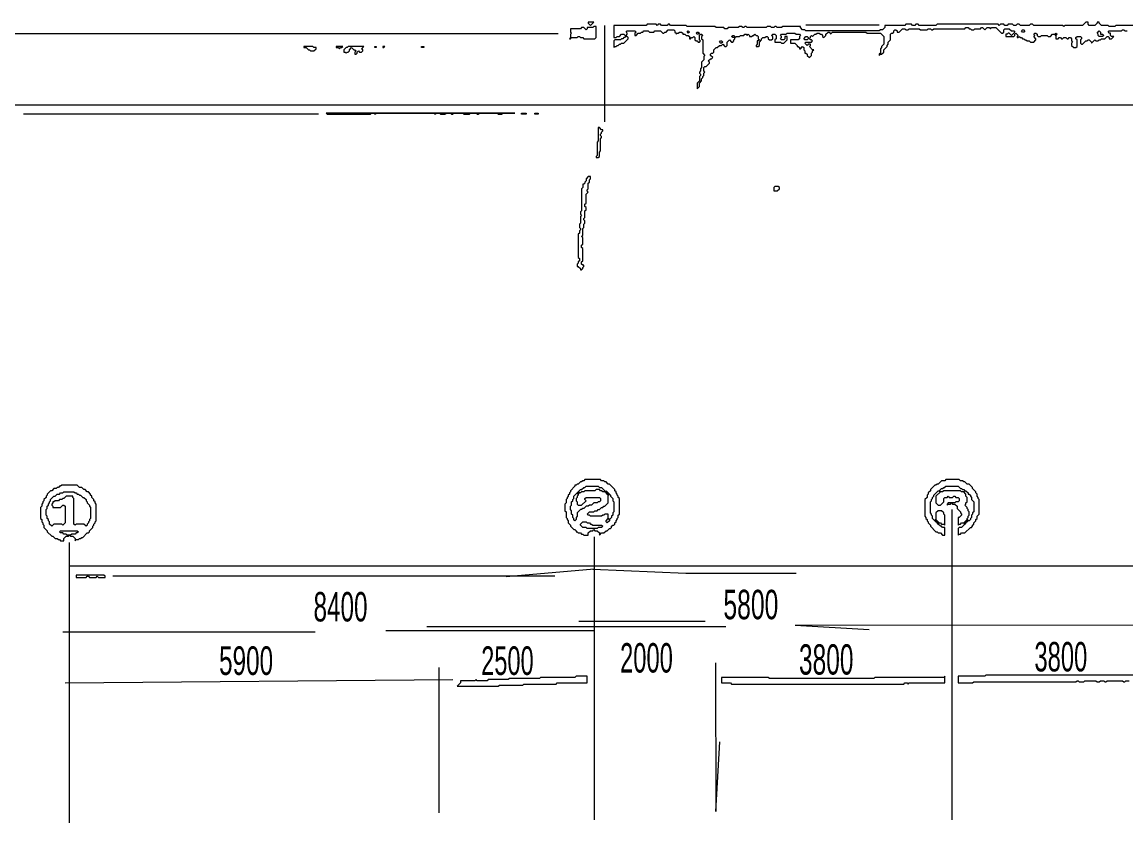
# Model space of a CAD drawing. Header units: millimetres. Extents: x 0 to 419, y 0 to 297.
# Drawn here: x 77.9 to 164.9, y 233.4 to 296.5 of the extents above; entities that cross this region are included whole.
import ezdxf

# ---------------------------------------------------------------- set-up
doc = ezdxf.new("R2010")
doc.units = ezdxf.units.MM
for name, color, linetype, lineweight in [('PAGE_001_OCR_TEXT', 6, 'CONTINUOUS', 0), ('PAGE_001_TRACE_STRAIGHT', 5, 'CONTINUOUS', 0), ('PAGE_001_TRACE_TEXT_SYMBOL', 6, 'CONTINUOUS', 0)]:
    doc.layers.add(name, color=color, linetype=linetype, lineweight=lineweight)
doc.styles.add('wqy-unicode', font='wqy-unicode')

msp = doc.modelspace()

# ---------------------------------------------------------------- linework, layer by layer
at = {"layer": 'PAGE_001_TRACE_STRAIGHT', "color": 5}
for p, q in [((123.786, 296.285), (123.786, 288.666)), ((139.681, 296.326), (145.461, 296.326)), ((65.681, 295.649), (120.15, 295.649)), ((36.506, 290.027), (374.38, 290.027)), ((77.994, 289.316), (101.236, 289.316)), ((151.169, 258.098), (151.169, 233.635)), ((122.969, 255.952), (122.969, 233.638)), ((81.581, 255.514), (81.581, 233.395)), ((81.581, 253.671), (182.429, 253.671)), ((116.035, 252.831), (122.969, 253.422)), ((122.881, 253.414), (130.197, 253.089)), ((85.035, 252.89), (119.889, 252.89)), ((130.197, 253.089), (138.893, 253.089)), ((109.79, 248.896), (133.37, 248.896)), ((121.772, 249.293), (131.728, 249.293)), ((138.833, 248.977), (208.266, 249.055)), ((138.833, 248.977), (144.673, 248.639)), ((81.094, 248.472), (100.985, 248.472)), ((106.566, 248.575), (122.969, 248.575)), ((110.743, 245.661), (110.743, 234.199)), ((132.538, 246.011), (132.571, 234.292)), ((81.284, 244.451), (111.832, 244.699)), ((132.571, 234.292), (132.882, 239.782))]:
    msp.add_line(p, q, dxfattribs=at)
at = {"layer": 'PAGE_001_TRACE_TEXT_SYMBOL', "color": 6}
for points in [[(122.954, 296.195), (122.867, 296.107), (122.429, 296.107), (122.429, 296.02), (122.341, 295.932), (122.166, 296.107), (121.991, 296.107), (121.903, 296.02), (121.115, 296.02), (121.115, 295.757), (121.203, 295.669), (121.115, 295.582), (121.115, 295.319), (121.028, 295.231), (121.115, 295.231), (121.203, 295.319), (121.641, 295.319), (121.728, 295.406), (121.816, 295.406), (121.903, 295.319), (122.079, 295.319), (122.166, 295.231), (123.042, 295.231), (123.129, 295.319), (123.129, 296.195)], [(122.516, 296.545), (122.516, 296.457), (122.692, 296.282), (122.954, 296.545)], [(156.67, 295.844), (156.758, 295.932), (156.846, 295.932), (156.933, 295.844), (156.846, 295.757), (156.758, 295.757)], [(130.311, 295.757), (130.398, 295.844), (130.486, 295.757), (130.398, 295.669)], [(131.011, 295.669), (131.099, 295.757), (131.186, 295.757), (131.274, 295.669), (131.186, 295.582), (131.099, 295.582)], [(132.85, 294.969), (132.938, 295.056), (133.025, 295.056), (133.113, 294.969), (133.025, 294.881), (132.938, 294.881)], [(133.814, 295.406), (133.901, 295.494), (133.989, 295.494), (134.076, 295.406), (133.989, 295.319), (133.901, 295.319)], [(139.681, 295.406), (139.769, 295.406), (139.856, 295.319), (139.856, 295.231), (139.769, 295.144), (139.593, 295.144), (139.506, 295.231)], [(159.298, 295.582), (159.385, 295.669), (159.473, 295.582), (159.385, 295.494)], [(162.801, 295.844), (162.888, 295.757), (162.888, 295.582), (163.063, 295.582), (163.151, 295.494), (163.063, 295.406), (162.801, 295.406), (162.713, 295.494), (162.713, 295.582), (162.626, 295.669)], [(100.097, 294.618), (100.097, 294.531), (100.273, 294.531), (100.448, 294.356), (100.535, 294.356), (100.623, 294.268), (100.886, 294.268), (101.061, 294.443), (101.061, 294.531), (100.886, 294.531), (100.798, 294.618)], [(102.637, 294.618), (102.637, 294.531), (102.812, 294.531), (102.9, 294.443), (102.987, 294.531), (103.075, 294.531), (103.163, 294.618)], [(103.6, 294.618), (103.513, 294.531), (103.425, 294.531), (103.25, 294.356), (103.25, 294.18), (103.338, 294.18), (103.425, 294.093), (103.513, 294.18), (103.6, 294.18), (103.688, 294.268), (103.688, 294.356), (103.863, 294.531), (104.038, 294.356), (104.126, 294.356), (104.213, 294.268), (104.126, 294.18), (104.126, 294.005), (104.213, 294.005), (104.301, 294.093), (104.301, 294.18), (104.389, 294.268), (104.476, 294.18), (104.651, 294.18), (104.739, 294.268), (104.739, 294.356), (104.651, 294.443), (104.826, 294.618)], [(105.702, 294.618), (105.79, 294.618), (105.79, 294.531), (105.702, 294.531)], [(106.315, 294.618), (106.315, 294.531), (106.403, 294.531), (106.49, 294.618)], [(109.38, 294.618), (109.555, 294.618), (109.555, 294.531), (109.38, 294.531)], [(101.849, 289.363), (101.937, 289.276), (105.352, 289.276), (105.439, 289.363), (105.615, 289.363), (105.702, 289.276), (105.79, 289.363), (110.344, 289.363), (110.431, 289.276), (110.519, 289.363), (110.782, 289.363), (110.869, 289.276), (111.219, 289.276), (111.307, 289.363), (111.657, 289.363), (111.745, 289.276), (111.832, 289.276), (111.92, 289.363), (112.621, 289.363), (112.708, 289.276), (113.146, 289.276), (113.234, 289.363), (113.671, 289.363), (113.759, 289.276), (113.847, 289.276), (113.934, 289.363), (115.335, 289.363), (115.423, 289.276), (115.686, 289.276), (115.773, 289.363), (116.737, 289.363)], [(117.262, 289.363), (117.612, 289.363), (117.612, 289.276), (117.262, 289.276)], [(118.313, 289.363), (118.576, 289.363), (118.576, 289.276), (118.313, 289.276)], [(123.305, 288.225), (123.305, 287.174), (123.217, 287.086), (123.217, 286.035), (123.129, 285.948), (123.129, 285.86), (123.305, 285.86), (123.392, 285.948), (123.392, 286.298), (123.48, 286.386), (123.48, 287.349), (123.567, 287.437), (123.567, 287.524), (123.48, 287.612), (123.48, 287.699), (123.567, 287.787), (123.567, 287.875), (123.655, 287.962), (123.655, 288.05), (123.567, 288.05), (123.392, 288.225)], [(137.229, 283.583), (137.141, 283.496), (137.141, 283.233), (137.404, 283.233), (137.579, 283.408), (137.579, 283.496), (137.492, 283.583)], [(121.641, 259.411), (121.728, 259.324), (121.728, 259.236), (121.641, 259.148), (121.641, 259.061), (121.553, 258.973), (121.553, 258.798), (121.641, 258.711), (121.641, 258.535), (121.728, 258.448), (121.991, 258.448), (122.341, 258.798), (122.254, 258.886), (122.254, 258.973), (122.341, 259.061), (123.392, 259.061), (123.48, 258.973), (123.48, 258.798), (123.392, 258.711), (123.305, 258.711), (123.217, 258.623), (122.954, 258.623), (122.779, 258.448), (122.604, 258.448), (122.516, 258.36), (122.341, 258.36), (122.166, 258.185), (122.079, 258.185), (121.991, 258.098), (121.903, 258.098), (121.641, 257.835), (121.641, 257.572), (121.553, 257.484), (121.553, 257.309), (121.466, 257.222), (121.378, 257.309), (121.378, 257.397), (121.29, 257.484), (121.29, 257.66), (121.203, 257.747), (121.203, 258.01), (121.115, 258.098), (121.115, 258.36), (121.203, 258.448), (121.203, 258.711), (121.29, 258.798), (121.29, 258.886), (121.378, 258.973), (121.378, 259.148)], [(121.641, 259.411), (121.728, 259.499), (121.816, 259.411), (121.728, 259.324)], [(122.254, 259.849), (122.341, 259.937), (123.305, 259.937), (123.392, 259.849), (123.567, 259.849), (123.83, 259.586), (123.743, 259.499), (123.655, 259.499), (123.567, 259.586), (123.48, 259.586), (123.392, 259.674), (123.129, 259.674), (123.042, 259.586), (122.254, 259.586), (122.166, 259.499), (121.991, 259.499), (121.903, 259.411), (121.816, 259.411), (121.728, 259.499), (121.903, 259.674), (121.991, 259.674), (122.166, 259.849)], [(123.83, 259.499), (123.918, 259.586), (124.005, 259.499), (123.918, 259.411)], [(123.918, 259.411), (124.005, 259.499), (124.093, 259.411), (124.005, 259.324)], [(124.005, 259.324), (124.093, 259.411), (124.18, 259.324), (124.093, 259.236)], [(150.628, 259.849), (150.715, 259.937), (151.679, 259.937), (151.854, 259.762), (151.941, 259.762), (152.029, 259.674), (152.117, 259.674), (152.204, 259.586), (152.117, 259.499), (151.941, 259.499), (151.854, 259.586), (150.54, 259.586), (150.453, 259.499), (150.278, 259.499), (150.19, 259.586), (150.365, 259.762), (150.453, 259.762), (150.54, 259.849)], [(152.117, 259.499), (152.204, 259.586), (152.292, 259.586), (152.467, 259.411), (152.467, 259.324), (152.554, 259.324), (152.642, 259.236), (152.642, 259.148), (152.73, 259.061), (152.73, 258.886), (152.905, 258.711), (152.905, 257.922), (152.817, 257.835), (152.817, 257.747), (152.73, 257.66), (152.73, 257.484), (152.642, 257.397), (152.642, 257.309), (152.554, 257.222), (152.467, 257.222), (152.379, 257.309), (152.379, 257.397), (152.467, 257.484), (152.467, 257.572), (152.554, 257.66), (152.554, 257.922), (152.467, 258.01), (152.467, 258.098), (152.379, 258.185), (152.379, 258.273), (152.204, 258.448), (152.292, 258.535), (152.292, 258.623), (152.379, 258.711), (152.379, 259.061), (152.292, 259.148), (152.292, 259.324)], [(124.093, 259.236), (124.18, 259.324), (124.268, 259.236), (124.268, 259.148), (124.443, 258.973), (124.443, 258.798), (124.531, 258.711), (124.531, 257.922), (124.443, 257.835), (124.443, 257.66), (124.356, 257.572), (124.356, 257.484), (124.18, 257.309), (124.093, 257.397), (124.093, 257.747), (123.83, 257.747), (123.743, 257.66), (123.655, 257.66), (123.567, 257.572), (122.692, 257.572), (122.604, 257.66), (122.516, 257.66), (122.429, 257.747), (122.604, 257.922), (122.954, 257.922), (123.042, 258.01), (123.217, 258.01), (123.305, 258.098), (123.392, 258.098), (123.567, 258.273), (123.655, 258.273), (123.743, 258.36), (123.83, 258.36), (124.093, 258.623)], [(122.079, 257.134), (122.341, 257.134), (122.429, 257.047), (122.604, 257.047), (122.692, 256.959), (122.779, 256.959), (122.867, 256.871), (123.567, 256.871), (123.655, 256.784), (123.567, 256.696), (123.305, 256.696), (123.217, 256.609), (122.429, 256.609), (122.341, 256.696), (122.079, 256.696), (121.903, 256.871), (121.903, 256.959)], [(124.093, 257.397), (124.18, 257.309), (124.18, 257.222), (124.005, 257.047), (123.918, 257.134), (123.918, 257.222)], [(149.84, 257.222), (149.927, 257.309), (150.015, 257.222), (149.927, 257.134)], [(149.927, 257.134), (150.015, 257.222), (150.102, 257.134), (150.015, 257.047)], [(150.015, 257.047), (150.102, 257.134), (150.19, 257.047), (150.102, 256.959)], [(152.117, 257.047), (152.204, 257.134), (152.292, 257.047), (152.204, 256.959)], [(152.204, 257.134), (152.292, 257.222), (152.379, 257.134), (152.292, 257.047)], [(152.292, 257.222), (152.379, 257.309), (152.467, 257.222), (152.379, 257.134)], [(80.831, 256.346), (80.919, 256.433), (82.232, 256.433), (82.32, 256.346), (82.232, 256.258), (82.145, 256.258), (82.057, 256.171), (81.794, 256.171), (81.707, 256.083), (81.444, 256.083), (81.357, 256.171), (81.181, 256.171), (81.094, 256.258), (80.919, 256.258)], [(82.145, 252.93), (82.145, 252.755), (82.933, 252.755), (83.02, 252.843), (83.108, 252.843), (83.196, 252.755), (83.721, 252.755), (83.809, 252.843), (83.896, 252.755), (84.422, 252.755), (84.422, 252.843), (84.334, 252.93)], [(121.553, 244.961), (121.466, 244.873), (118.751, 244.873), (118.663, 244.785), (116.299, 244.785), (116.211, 244.698), (114.635, 244.698), (114.547, 244.61), (113.759, 244.61), (113.671, 244.698), (113.584, 244.61), (112.445, 244.61), (112.445, 244.435), (112.183, 244.172), (115.423, 244.172), (115.511, 244.26), (117.35, 244.26), (117.437, 244.347), (119.977, 244.347), (120.064, 244.435), (122.429, 244.435), (122.429, 244.961)], [(150.628, 244.961), (150.54, 244.873), (145.111, 244.873), (145.023, 244.785), (136.791, 244.785), (136.704, 244.873), (133.025, 244.873), (133.025, 244.435), (133.726, 244.435), (133.814, 244.347), (147.388, 244.347), (147.475, 244.435), (147.65, 244.435), (147.738, 244.347), (147.825, 244.435), (150.628, 244.435)]]:
    msp.add_lwpolyline(points, close=True, dxfattribs=at)
for points in [[(133.201, 296.107), (132.588, 296.107), (132.5, 296.195), (130.311, 296.195), (130.223, 296.282), (128.997, 296.282), (128.909, 296.37), (128.822, 296.37), (128.734, 296.282), (128.296, 296.282), (128.209, 296.37), (128.034, 296.37), (127.946, 296.282), (127.859, 296.37), (127.158, 296.37), (127.07, 296.282), (124.531, 296.282), (124.531, 295.319), (124.706, 295.319), (124.793, 295.406), (124.969, 295.406), (125.144, 295.582), (125.319, 295.582), (125.494, 295.406), (125.406, 295.319), (125.319, 295.319), (125.231, 295.231), (125.144, 295.231), (125.056, 295.144), (124.618, 295.144), (124.531, 295.056), (124.531, 294.531), (124.618, 294.618), (124.706, 294.618), (124.793, 294.706), (124.881, 294.706), (124.969, 294.793), (125.056, 294.793), (125.144, 294.881), (125.319, 294.881), (125.669, 295.231), (125.669, 295.319), (125.494, 295.494), (125.582, 295.582), (125.582, 295.669), (125.494, 295.757), (125.582, 295.844), (126.195, 295.844), (126.282, 295.757), (126.195, 295.669), (126.195, 295.494), (126.282, 295.494), (126.457, 295.669), (126.632, 295.669), (126.72, 295.757), (126.808, 295.757), (126.895, 295.844), (127.245, 295.844), (127.333, 295.757), (127.683, 295.757), (127.771, 295.844), (128.209, 295.844), (128.384, 295.669), (128.472, 295.669)], [(128.472, 295.669), (128.559, 295.757), (128.647, 295.757), (128.822, 295.932), (129.26, 295.932), (129.347, 295.844), (129.347, 295.757), (129.435, 295.669), (129.435, 295.582), (129.522, 295.669), (129.61, 295.669), (129.698, 295.757), (129.873, 295.757), (129.96, 295.669), (129.96, 295.582), (130.135, 295.582), (130.223, 295.494), (130.398, 295.494), (130.486, 295.406), (130.486, 295.231), (130.573, 295.231), (130.661, 295.319), (130.748, 295.319), (130.836, 295.406), (130.924, 295.319), (130.924, 295.144), (131.011, 295.056), (131.099, 295.056), (131.186, 294.969), (131.274, 294.969), (131.361, 295.056), (131.274, 295.144), (131.274, 295.494), (131.361, 295.582), (131.449, 295.582), (131.537, 295.494), (131.449, 295.406), (131.449, 295.231), (131.537, 295.144), (131.537, 294.093), (131.712, 293.918), (131.624, 293.83), (131.624, 293.567), (131.449, 293.392), (131.449, 292.954), (131.361, 292.867), (131.361, 292.692), (131.274, 292.604), (131.274, 292.516), (131.361, 292.429), (131.361, 292.341), (131.274, 292.254), (131.274, 291.903), (131.099, 291.728), (131.099, 291.29), (131.274, 291.465), (131.274, 291.728), (131.449, 291.903), (131.449, 292.078), (131.537, 292.166), (131.537, 292.254), (131.624, 292.341), (131.624, 292.516), (131.712, 292.604)], [(161.75, 296.545), (161.487, 296.282), (160.086, 296.282), (159.998, 296.195), (159.911, 296.282), (157.634, 296.282), (157.546, 296.37), (157.371, 296.37), (157.283, 296.282), (156.583, 296.282), (156.495, 296.37), (156.32, 296.37), (156.233, 296.282), (156.057, 296.282), (155.97, 296.37), (155.62, 296.37), (155.532, 296.282), (155.357, 296.282), (155.269, 296.37), (155.007, 296.37), (154.919, 296.282), (154.831, 296.37), (150.015, 296.37), (149.927, 296.282), (148.614, 296.282), (148.526, 296.37), (148.351, 296.37), (148.263, 296.282), (148.088, 296.282), (148.001, 296.37), (147.563, 296.37), (147.475, 296.282), (145.899, 296.282), (145.899, 296.107), (145.724, 295.932), (145.549, 295.932), (145.461, 295.844), (139.681, 295.844), (139.593, 295.932), (139.418, 295.932), (139.243, 296.107), (139.243, 296.195), (137.842, 296.195), (137.754, 296.107), (137.404, 296.107), (137.317, 296.195), (137.229, 296.195), (137.141, 296.107), (136.966, 296.107), (136.879, 296.195), (136.616, 296.195), (136.528, 296.107), (135.04, 296.107), (134.952, 296.195), (134.864, 296.195), (134.777, 296.107), (134.689, 296.107), (134.602, 296.195), (134.427, 296.195), (134.339, 296.107), (133.551, 296.107), (133.463, 296.02), (133.288, 296.02), (133.201, 296.107)], [(139.944, 294.618), (140.031, 294.706), (140.031, 294.793), (139.856, 294.793), (139.769, 294.706), (139.593, 294.881), (139.681, 294.969), (140.119, 294.969), (140.206, 295.056), (140.119, 295.144), (140.031, 295.144), (139.944, 295.231), (140.031, 295.319), (140.031, 295.406), (140.119, 295.494), (140.206, 295.406), (140.382, 295.582), (140.469, 295.582), (140.557, 295.669), (140.732, 295.669), (140.82, 295.582), (140.907, 295.582), (140.995, 295.494), (140.995, 295.406), (141.082, 295.319), (141.257, 295.494), (141.257, 295.582), (141.433, 295.757), (141.52, 295.757), (141.608, 295.669), (141.608, 295.582), (141.783, 295.757), (144.41, 295.757), (144.498, 295.669), (145.549, 295.669), (145.811, 295.406), (145.811, 294.793), (145.636, 294.618), (145.636, 294.531), (145.549, 294.443), (145.549, 294.093), (145.461, 294.005), (145.461, 293.918), (145.549, 294.005), (145.636, 294.005), (145.811, 294.18), (145.811, 294.356), (146.074, 294.618), (146.074, 294.706), (146.162, 294.793), (146.162, 294.969), (146.337, 295.144), (146.337, 295.582), (146.424, 295.669), (146.512, 295.669), (146.599, 295.757), (146.599, 295.844), (146.687, 295.932), (146.775, 295.932), (146.862, 295.844), (146.862, 295.757), (147.037, 295.757), (147.3, 296.02), (147.475, 296.02)], [(147.475, 296.02), (147.563, 295.932), (147.738, 295.932), (147.825, 296.02), (148.614, 296.02), (148.701, 295.932), (149.227, 295.932), (149.314, 296.02), (149.489, 296.02), (149.577, 295.932), (149.665, 295.932), (149.752, 296.02), (152.204, 296.02), (152.292, 296.107), (152.467, 296.107), (152.554, 296.02), (152.642, 296.02), (152.73, 295.932), (152.905, 295.932), (152.992, 296.02), (153.43, 296.02), (153.518, 296.107), (153.605, 296.107), (153.781, 295.932), (153.956, 296.107), (154.131, 296.107), (154.218, 296.02), (154.306, 296.107), (154.656, 296.107), (155.094, 295.669), (155.182, 295.669), (155.269, 295.757), (155.269, 295.932), (155.357, 296.02), (155.707, 296.02), (155.882, 295.844), (156.057, 295.844), (156.145, 295.757), (155.882, 295.494), (155.707, 295.669), (155.62, 295.669), (155.532, 295.582), (155.444, 295.582), (155.444, 295.406), (156.057, 295.406), (156.145, 295.494), (156.145, 295.582), (156.233, 295.669), (156.408, 295.494), (156.32, 295.406), (156.32, 295.319), (156.408, 295.319), (156.495, 295.406), (156.583, 295.319), (156.67, 295.319), (156.758, 295.231), (156.846, 295.231), (156.933, 295.144), (157.021, 295.144), (157.108, 295.056), (157.283, 295.056), (157.371, 294.969), (157.634, 294.969), (157.809, 295.144)], [(167.705, 296.282), (164.114, 296.282), (164.027, 296.195), (163.589, 296.195), (163.501, 296.282), (162.976, 296.282), (162.801, 296.457), (162.801, 296.545), (162.626, 296.545), (162.626, 296.457), (162.45, 296.282), (162.012, 296.282), (161.925, 296.37), (161.925, 296.545), (161.75, 296.545)], [(163.501, 295.406), (163.589, 295.319), (163.589, 295.231), (163.764, 295.231), (163.939, 295.406), (163.764, 295.406), (163.676, 295.494), (163.676, 295.669), (163.589, 295.669), (163.501, 295.757), (163.589, 295.844), (164.552, 295.844), (164.64, 295.932), (164.727, 295.932), (164.815, 295.844), (164.99, 295.844)], [(131.712, 292.604), (131.624, 292.692), (131.624, 292.954), (131.712, 293.042), (131.799, 293.042), (132.062, 293.305), (132.062, 293.392), (131.974, 293.48), (132.15, 293.655), (132.237, 293.655), (132.325, 293.742), (132.15, 293.918), (132.15, 294.005), (132.237, 294.093), (132.325, 294.093), (132.412, 294.18), (132.412, 294.356), (132.588, 294.531), (132.675, 294.531), (132.85, 294.706), (133.025, 294.706), (133.113, 294.793), (133.288, 294.618), (133.376, 294.618), (133.463, 294.706), (133.463, 294.969), (133.638, 295.144), (133.814, 294.969), (133.901, 294.969), (133.989, 295.056), (133.989, 295.144), (134.076, 295.231), (134.076, 295.319), (134.164, 295.406), (134.427, 295.406), (134.514, 295.494), (134.777, 295.494), (134.864, 295.582), (134.952, 295.582), (135.04, 295.494), (135.127, 295.582), (135.215, 295.494), (135.215, 295.406), (135.39, 295.406), (135.477, 295.494), (135.565, 295.494), (135.653, 295.582), (135.74, 295.494), (135.828, 295.494), (135.915, 295.406), (135.915, 295.231), (136.003, 295.144), (135.915, 295.056), (135.828, 295.056), (135.828, 294.793), (135.74, 294.706), (135.74, 294.618), (135.915, 294.618), (136.003, 294.706), (136.003, 294.969), (136.178, 295.144), (136.178, 295.231), (136.266, 295.319), (136.441, 295.319)], [(136.441, 295.319), (136.528, 295.406), (136.616, 295.406), (136.704, 295.319), (136.704, 295.231), (136.791, 295.144), (136.966, 295.144), (137.054, 295.231), (137.054, 295.406), (136.966, 295.494), (137.054, 295.582), (137.229, 295.582), (137.317, 295.494), (137.317, 295.231), (137.229, 295.144), (137.229, 294.969), (137.667, 294.969), (137.754, 294.881), (137.93, 294.881), (138.192, 295.144), (138.192, 295.406), (138.017, 295.406), (138.017, 295.231), (137.93, 295.144), (137.754, 295.144), (137.667, 295.231), (137.754, 295.319), (137.754, 295.406), (137.667, 295.494), (137.754, 295.582), (138.105, 295.582), (138.192, 295.669), (138.805, 295.669), (138.893, 295.582), (139.156, 295.582), (139.243, 295.494), (139.156, 295.406), (139.156, 295.231), (139.068, 295.144), (138.455, 295.144), (138.455, 294.881), (138.805, 294.881), (138.98, 294.706), (138.98, 294.618), (139.068, 294.618), (139.156, 294.531), (139.156, 294.443), (139.243, 294.443), (139.418, 294.618), (139.506, 294.531), (139.506, 294.356), (139.593, 294.268), (139.593, 294.093), (139.681, 294.093), (139.769, 294.005), (139.769, 293.918), (139.944, 293.742), (140.119, 293.918), (140.119, 294.093), (140.206, 294.18), (140.206, 294.268), (140.294, 294.356), (140.206, 294.356), (139.944, 294.618)], [(157.809, 295.144), (157.809, 295.231), (157.634, 295.406), (157.721, 295.494), (157.634, 295.582), (157.721, 295.669), (157.809, 295.669), (157.896, 295.582), (157.896, 295.494), (157.984, 295.406), (158.159, 295.406), (158.247, 295.494), (158.685, 295.494), (158.772, 295.406), (158.947, 295.406), (159.123, 295.582), (159.298, 295.582), (159.385, 295.494), (159.385, 295.231), (159.56, 295.231), (159.648, 295.319), (159.736, 295.319), (159.823, 295.231), (159.911, 295.231), (159.998, 295.319), (160.173, 295.319), (160.261, 295.231), (160.349, 295.231), (160.436, 295.319), (160.524, 295.319), (160.611, 295.231), (160.611, 295.056), (160.699, 294.969), (160.611, 294.881), (160.611, 294.706), (160.786, 294.531), (160.962, 294.531), (161.049, 294.618), (161.049, 295.144), (160.962, 295.231), (160.962, 295.319), (161.049, 295.406), (161.312, 295.406), (161.399, 295.319), (161.399, 295.231), (161.312, 295.144), (161.312, 294.881), (161.399, 294.793), (161.487, 294.793), (161.75, 295.056), (161.837, 295.056), (161.925, 295.144), (162.012, 295.144), (162.188, 294.969), (162.188, 294.881), (162.45, 295.144), (162.538, 295.056), (162.713, 295.056), (162.801, 295.144), (162.888, 295.144), (162.976, 295.231), (163.239, 295.231), (163.414, 295.406), (163.501, 295.406)], [(122.516, 284.371), (122.341, 284.196), (122.341, 284.021), (122.254, 283.934), (122.254, 283.846), (122.166, 283.758), (122.079, 283.758), (122.079, 283.496), (121.991, 283.408), (121.991, 281.656), (121.903, 281.569), (121.903, 281.394), (121.991, 281.306), (121.903, 281.219), (121.903, 280.693), (121.816, 280.605), (121.816, 280.343), (121.903, 280.255), (121.903, 280.168), (121.816, 280.08), (121.816, 279.905), (121.728, 279.817), (121.728, 277.978), (121.816, 277.891), (121.816, 277.715), (121.728, 277.628), (121.728, 277.54), (121.641, 277.453), (121.641, 277.277), (121.728, 277.277), (121.903, 277.102), (121.903, 277.015), (121.991, 277.015), (122.079, 277.102), (122.079, 277.19), (122.166, 277.277), (122.166, 277.365), (122.079, 277.365), (121.991, 277.453), (121.991, 277.628), (122.079, 277.715), (122.079, 278.679), (121.991, 278.766), (121.991, 278.941), (122.079, 279.029), (122.079, 279.555), (121.991, 279.642), (122.079, 279.73), (122.079, 280.255), (122.166, 280.343), (122.166, 280.605), (122.254, 280.693), (122.254, 280.868), (122.166, 280.956), (122.166, 281.043), (122.254, 281.131), (122.254, 281.656), (122.341, 281.744), (122.341, 281.919), (122.254, 282.007), (122.254, 282.182), (122.341, 282.27), (122.341, 282.97), (122.516, 283.145)], [(122.516, 283.145), (122.429, 283.233), (122.429, 283.32), (122.516, 283.408), (122.516, 283.846), (122.604, 283.934), (122.604, 284.109), (122.692, 284.196), (122.692, 284.371), (122.516, 284.371)], [(122.254, 260.462), (122.166, 260.375), (122.079, 260.375), (121.991, 260.287), (121.903, 260.287), (121.728, 260.112), (121.641, 260.112), (121.553, 260.024), (121.466, 260.024), (121.466, 259.937), (121.115, 259.586), (121.115, 259.499), (121.028, 259.411), (121.028, 259.324), (120.94, 259.236), (120.94, 259.148), (120.853, 259.061), (120.853, 258.973), (120.765, 258.886), (120.765, 258.623), (120.677, 258.535), (120.677, 258.01), (120.765, 257.922), (120.765, 257.484), (120.853, 257.397), (120.853, 257.309), (120.94, 257.222), (120.94, 257.047), (121.115, 256.871), (121.115, 256.784), (121.378, 256.521), (121.466, 256.521), (121.553, 256.433), (121.553, 256.346), (121.641, 256.346), (121.728, 256.258), (121.903, 256.258), (121.991, 256.171), (122.079, 256.171), (122.166, 256.083), (122.516, 256.083), (122.516, 256.258), (122.692, 256.433), (122.867, 256.433), (122.954, 256.521), (123.042, 256.433), (123.217, 256.433), (123.392, 256.258), (123.392, 256.083), (123.567, 256.258), (123.743, 256.258), (123.918, 256.433), (124.005, 256.433), (124.18, 256.609), (124.268, 256.609), (124.356, 256.696), (124.356, 256.784), (124.443, 256.871), (124.531, 256.871), (124.618, 256.959), (124.618, 257.047), (124.706, 257.134), (124.706, 257.222), (124.793, 257.309)], [(124.793, 257.309), (124.793, 257.397), (124.881, 257.484), (124.881, 257.66), (124.969, 257.747), (124.969, 258.973), (124.881, 259.061), (124.881, 259.148), (124.793, 259.236), (124.793, 259.324), (124.706, 259.411), (124.706, 259.499), (124.618, 259.586), (124.618, 259.674), (124.18, 260.112), (124.093, 260.112), (123.918, 260.287), (123.83, 260.287), (123.743, 260.375), (123.567, 260.375), (123.48, 260.462), (122.254, 260.462)], [(150.715, 260.462), (150.628, 260.375), (150.365, 260.375), (150.102, 260.112), (150.015, 260.112), (149.927, 260.024), (149.84, 260.024), (149.489, 259.674), (149.489, 259.586), (149.314, 259.411), (149.314, 259.324), (149.227, 259.236), (149.227, 259.061), (149.051, 258.886), (149.051, 257.572), (149.139, 257.484), (149.139, 257.397), (149.227, 257.309), (149.227, 257.222), (149.314, 257.134), (149.314, 257.047), (149.489, 256.871), (149.489, 256.784), (149.927, 256.346), (150.015, 256.346), (150.102, 256.258), (150.278, 256.258), (150.453, 256.083), (150.628, 256.083), (150.628, 256.696), (150.453, 256.696), (150.365, 256.784), (150.278, 256.784), (150.102, 256.959), (150.19, 257.047), (150.278, 257.047), (150.365, 256.959), (150.54, 256.959), (150.628, 256.871), (150.628, 257.66), (150.54, 257.747), (150.54, 257.835), (150.365, 258.01), (150.102, 258.01), (149.927, 257.835), (149.927, 257.309), (149.84, 257.222), (149.665, 257.397), (149.665, 257.572), (149.577, 257.66), (149.577, 257.747), (149.489, 257.835), (149.489, 258.711), (149.577, 258.798), (149.577, 258.886), (149.665, 258.973), (149.665, 259.061), (149.752, 259.148), (149.752, 259.236), (150.102, 259.586), (150.19, 259.586), (150.278, 259.499), (149.927, 259.148), (149.927, 258.623)], [(153.167, 259.148), (153.167, 259.324), (153.08, 259.411), (153.08, 259.499), (152.817, 259.762), (152.817, 259.849), (152.554, 260.112), (152.379, 260.112), (152.204, 260.287), (152.117, 260.287), (152.029, 260.375), (151.854, 260.375), (151.766, 260.462), (150.715, 260.462)], [(81.006, 260.024), (80.919, 259.937), (80.831, 259.937), (80.744, 259.849), (80.656, 259.849), (80.568, 259.762), (80.393, 259.762), (80.218, 259.586), (80.131, 259.586), (79.868, 259.324), (79.868, 259.236), (79.78, 259.148), (79.78, 259.061), (79.605, 258.886), (79.605, 258.798), (79.517, 258.711), (79.517, 258.623), (79.43, 258.535), (79.43, 258.36), (79.342, 258.273), (79.342, 257.397), (79.43, 257.309), (79.43, 257.134), (79.517, 257.047), (79.517, 256.959), (79.605, 256.871), (79.605, 256.696), (79.868, 256.433), (79.868, 256.346), (80.218, 255.996), (80.306, 255.996), (80.481, 255.82), (80.656, 255.82), (80.744, 255.733), (80.831, 255.733), (80.919, 255.645), (81.181, 255.645), (81.181, 255.82), (81.357, 255.996), (81.532, 255.996), (81.619, 256.083), (81.707, 255.996), (81.882, 255.996), (82.057, 255.82), (82.057, 255.645), (82.145, 255.733), (82.32, 255.733), (82.407, 255.82), (82.495, 255.82), (82.583, 255.908), (82.67, 255.908), (83.02, 256.258), (83.108, 256.258), (83.196, 256.346), (83.196, 256.433), (83.458, 256.696), (83.458, 256.784), (83.546, 256.871), (83.546, 256.959), (83.633, 257.047), (83.633, 257.134), (83.721, 257.222), (83.721, 258.535), (83.633, 258.623)], [(81.094, 259.411), (81.181, 259.499), (81.97, 259.499), (82.057, 259.411), (82.145, 259.411), (82.232, 259.324), (82.32, 259.324), (82.407, 259.236), (82.495, 259.236), (82.67, 259.061), (82.758, 259.061), (82.933, 258.886), (82.933, 258.798), (83.02, 258.711), (83.02, 258.623), (83.196, 258.448), (83.196, 258.36), (83.283, 258.273), (83.283, 257.397), (83.196, 257.309), (83.196, 257.222), (83.108, 257.134), (83.108, 257.047), (83.02, 256.959), (83.02, 256.871), (82.933, 256.784), (82.758, 256.959), (82.145, 256.959), (82.057, 256.871), (81.97, 256.959), (81.97, 258.973), (81.882, 259.061), (81.882, 259.148), (81.357, 259.148), (81.181, 258.973), (81.094, 258.973), (81.006, 258.886), (80.831, 258.886), (80.744, 258.798), (80.481, 258.798), (80.393, 258.711), (80.306, 258.711), (80.306, 258.623), (80.218, 258.535), (80.218, 258.448), (80.306, 258.36), (80.306, 258.273), (80.919, 258.273), (81.094, 258.448), (81.181, 258.448), (81.269, 258.36), (81.269, 257.047), (81.094, 256.871), (81.006, 256.959), (80.393, 256.959), (80.218, 256.784), (80.043, 256.959), (80.043, 257.134), (79.955, 257.222), (79.955, 257.309), (79.868, 257.397), (79.868, 257.572), (79.78, 257.66), (79.78, 258.098)], [(79.78, 258.098), (79.868, 258.185), (79.868, 258.36), (79.955, 258.448), (79.955, 258.535), (80.043, 258.623), (80.043, 258.711), (80.131, 258.798), (80.131, 258.886), (80.393, 259.148), (80.481, 259.148), (80.656, 259.324), (80.831, 259.324), (80.919, 259.411), (81.094, 259.411)], [(83.633, 258.623), (83.633, 258.711), (83.546, 258.798), (83.546, 258.886), (83.371, 259.061), (83.371, 259.148), (83.283, 259.236), (83.283, 259.324), (83.108, 259.499), (83.02, 259.499), (82.845, 259.674), (82.758, 259.674), (82.583, 259.849), (82.407, 259.849), (82.232, 260.024), (81.006, 260.024)], [(149.927, 258.623), (150.102, 258.448), (150.278, 258.448), (150.54, 258.711), (150.54, 258.973), (150.628, 259.061), (150.803, 259.061), (150.891, 259.148), (150.978, 259.061), (151.241, 259.061), (151.328, 259.148), (151.416, 259.148), (151.504, 259.061), (151.679, 259.061), (151.766, 258.973), (151.766, 258.798), (151.679, 258.711), (151.504, 258.711), (151.416, 258.623), (150.891, 258.623), (150.803, 258.535), (150.803, 258.448), (150.891, 258.535), (151.066, 258.535), (151.153, 258.623), (151.241, 258.535), (151.416, 258.535), (151.591, 258.36), (151.591, 258.185), (151.854, 257.922), (151.854, 257.835), (151.941, 257.747), (151.941, 257.66), (151.766, 257.484), (151.679, 257.484), (151.679, 256.871), (151.766, 256.959), (151.854, 256.959), (151.941, 257.047), (152.117, 257.047), (152.204, 256.959), (151.941, 256.696), (151.766, 256.696), (151.679, 256.609), (151.679, 256.083), (151.766, 256.171), (151.854, 256.171), (151.941, 256.258), (152.204, 256.258), (152.642, 256.696), (152.73, 256.696), (152.817, 256.784), (152.817, 256.871), (152.905, 256.959), (152.905, 257.047), (153.08, 257.222), (153.08, 257.309), (153.167, 257.397), (153.167, 257.572), (153.343, 257.747), (153.343, 258.886), (153.255, 258.973), (153.255, 259.061), (153.167, 259.148)], [(169.281, 245.048), (153.868, 245.048), (153.781, 244.961), (151.679, 244.961), (151.679, 244.435), (152.817, 244.435), (152.905, 244.523), (160.962, 244.523), (161.049, 244.61), (161.137, 244.61), (161.224, 244.523), (161.575, 244.523), (161.662, 244.61), (162.538, 244.61), (162.626, 244.523), (162.801, 244.523), (162.888, 244.61), (163.151, 244.61), (163.239, 244.523), (163.326, 244.523), (163.414, 244.61), (164.64, 244.61), (164.727, 244.523), (164.815, 244.523), (164.902, 244.61), (165.165, 244.61)]]:
    msp.add_lwpolyline(points, dxfattribs=at)

# ---------------------------------------------------------------- texts
at = {"layer": 'PAGE_001_OCR_TEXT', "color": 6, "style": 'wqy-unicode'}
for s, height, width, p in [('8400', 2.3226, 0.616368, (100.856, 249.281)), ('5800', 2.3226, 0.626741, (133.17, 249.456)), ('5900', 2.2543, 0.635247, (93.41, 245.063)), ('2500', 2.2543, 0.616467, (114.076, 245.063)), ('2000', 2.3226, 0.602392, (125.024, 245.252)), ('3800', 2.3909, 0.604453, (139.125, 245.091)), ('3800', 2.3226, 0.603086, (157.689, 245.34))]:
    msp.add_text(s, height=height, dxfattribs=dict(at, width=width)).set_placement(p)

doc.saveas('drawing.dxf')
